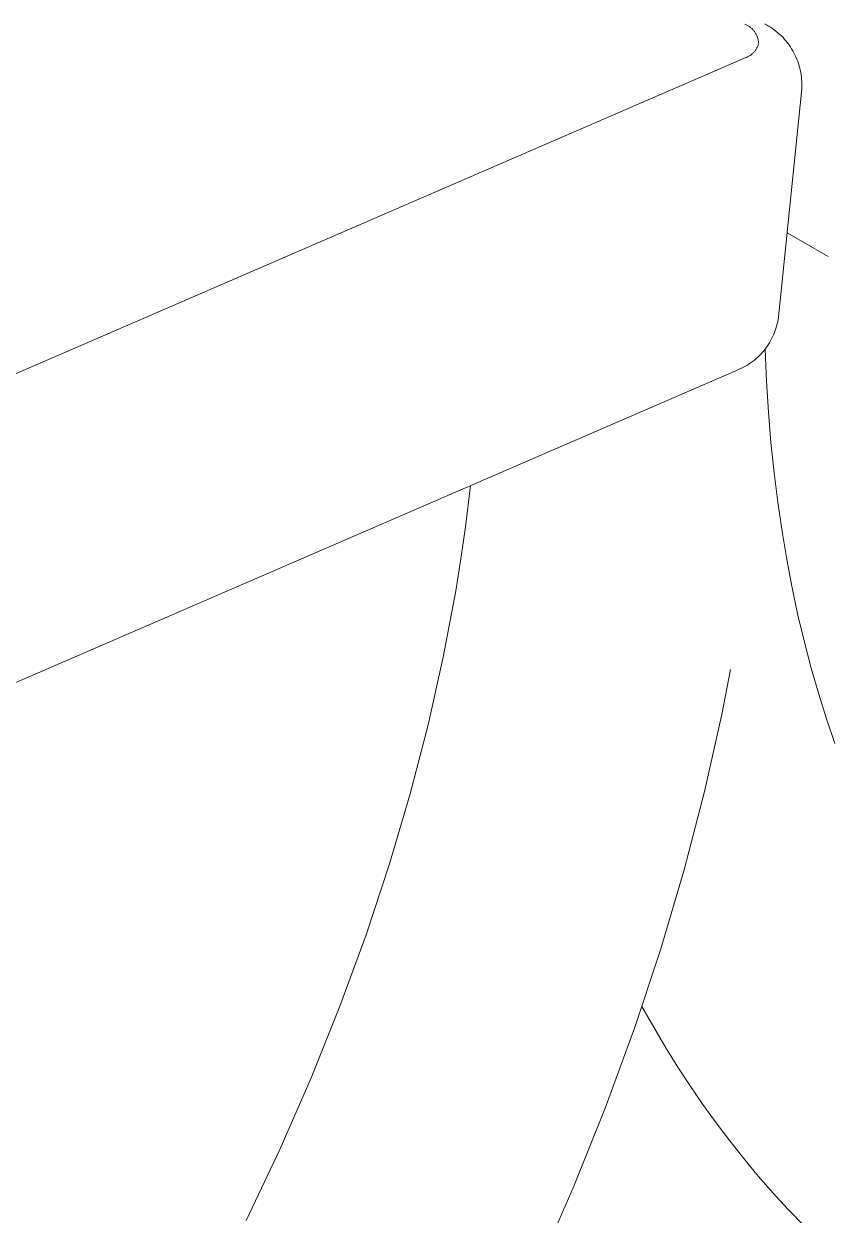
# Model space of a CAD drawing. Header units: inches. Extents: x -4 to 147, y -1 to 99.
# Drawn here: x 137.698 to 140.34, y 33.23 to 37.143 of the extents above; entities that cross this region are included whole.
import ezdxf

# ---------------------------------------------------------------- set-up
doc = ezdxf.new("R2010")
doc.units = ezdxf.units.IN
doc.layers.add('ZANO_R', color=7, linetype='Continuous', lineweight=0)

msp = doc.modelspace()

# ---------------------------------------------------------------- linework, layer by layer
at = {"layer": 'ZANO_R'}
for p, q in [((140.06819, 37.14153), (140.06587, 37.1425)), ((140.07047, 37.14048), (140.06819, 37.14153)), ((140.07271, 37.13935), (140.07047, 37.14048)), ((140.13003, 37.14331), (140.13682, 37.13975)), ((140.13682, 37.13975), (140.14349, 37.13596)), ((140.07491, 37.13814), (140.07271, 37.13935)), ((140.07706, 37.13686), (140.07491, 37.13814)), ((140.07917, 37.13551), (140.07706, 37.13686)), ((140.08124, 37.13408), (140.07917, 37.13551)), ((140.08325, 37.13258), (140.08124, 37.13408)), ((140.08521, 37.13102), (140.08325, 37.13258)), ((140.08711, 37.12938), (140.08521, 37.13102)), ((140.08896, 37.12768), (140.08711, 37.12938)), ((140.09075, 37.12592), (140.08896, 37.12768)), ((140.09247, 37.1241), (140.09075, 37.12592)), ((140.09413, 37.12222), (140.09247, 37.1241)), ((140.09573, 37.12028), (140.09413, 37.12222)), ((140.09725, 37.11829), (140.09573, 37.12028)), ((140.09871, 37.11625), (140.09725, 37.11829)), ((140.1001, 37.11416), (140.09871, 37.11625)), ((140.10141, 37.11202), (140.1001, 37.11416)), ((140.10265, 37.10984), (140.10141, 37.11202)), ((140.10381, 37.10762), (140.10265, 37.10984)), ((140.10489, 37.10536), (140.10381, 37.10762)), ((140.1059, 37.10306), (140.10489, 37.10536)), ((140.10683, 37.10073), (140.1059, 37.10306)), ((140.10767, 37.09836), (140.10683, 37.10073)), ((140.14349, 37.13596), (140.15003, 37.13194)), ((140.15003, 37.13194), (140.15642, 37.12771)), ((140.15642, 37.12771), (140.16266, 37.12325)), ((140.16266, 37.12325), (140.16875, 37.11858)), ((140.16875, 37.11858), (140.17467, 37.11371)), ((140.17467, 37.11371), (140.18043, 37.10863)), ((140.18043, 37.10863), (140.186, 37.10336)), ((140.186, 37.10336), (140.19139, 37.0979)), ((140.10468, 37.06199), (140.10353, 37.06005)), ((140.10577, 37.06397), (140.10468, 37.06199)), ((140.10679, 37.06598), (140.10577, 37.06397)), ((140.10774, 37.06803), (140.10679, 37.06598)), ((140.10843, 37.09597), (140.10767, 37.09836)), ((140.10862, 37.07012), (140.10774, 37.06803)), ((140.10911, 37.09356), (140.10843, 37.09597)), ((140.10943, 37.07223), (140.10862, 37.07012)), ((140.10971, 37.09112), (140.10911, 37.09356)), ((140.11017, 37.07436), (140.10943, 37.07223)), ((140.11022, 37.08866), (140.10971, 37.09112)), ((140.11083, 37.07652), (140.11017, 37.07436)), ((140.11064, 37.08619), (140.11022, 37.08866)), ((140.11098, 37.08371), (140.11064, 37.08619)), ((140.11142, 37.07871), (140.11083, 37.07652)), ((140.11124, 37.08121), (140.11098, 37.08371)), ((140.1114, 37.07871), (140.11124, 37.08121)), ((140.19139, 37.0979), (140.19659, 37.09226)), ((140.19659, 37.09226), (140.20159, 37.08645)), ((140.20159, 37.08645), (140.20639, 37.08046)), ((140.20639, 37.08046), (140.21098, 37.07432)), ((140.21098, 37.07432), (140.21535, 37.06802)), ((140.21535, 37.06802), (140.21951, 37.06157)), ((140.21951, 37.06157), (140.22345, 37.05498)), ((136.57341, 35.51894), (140.06673, 37.03171)), ((140.06888, 37.03241), (140.06673, 37.03171)), ((140.07101, 37.03318), (140.06888, 37.03241)), ((140.0731, 37.03402), (140.07101, 37.03318)), ((140.07517, 37.03494), (140.0731, 37.03402)), ((140.07721, 37.03592), (140.07517, 37.03494)), ((140.0792, 37.03697), (140.07721, 37.03592)), ((140.08117, 37.03809), (140.0792, 37.03697)), ((140.08309, 37.03928), (140.08117, 37.03809)), ((140.08497, 37.04053), (140.08309, 37.03928)), ((140.08681, 37.04185), (140.08497, 37.04053)), ((140.0886, 37.04323), (140.08681, 37.04185)), ((140.09034, 37.04467), (140.0886, 37.04323)), ((140.09203, 37.04617), (140.09034, 37.04467)), ((140.09367, 37.04772), (140.09203, 37.04617)), ((140.09526, 37.04933), (140.09367, 37.04772)), ((140.09678, 37.051), (140.09526, 37.04933)), ((140.09826, 37.05271), (140.09678, 37.051)), ((140.09967, 37.05448), (140.09826, 37.05271)), ((140.10102, 37.05629), (140.09967, 37.05448)), ((140.1023, 37.05815), (140.10102, 37.05629)), ((140.10353, 37.06005), (140.1023, 37.05815)), ((140.22345, 37.05498), (140.22715, 37.04827)), ((140.22715, 37.04827), (140.23062, 37.04143)), ((140.23062, 37.04143), (140.23386, 37.03447)), ((140.23386, 37.03447), (140.23685, 37.02741)), ((140.23685, 37.02741), (140.2396, 37.02025)), ((140.2396, 37.02025), (140.2421, 37.01299)), ((140.2421, 37.01299), (140.24435, 37.00566)), ((140.24435, 37.00566), (140.24634, 36.99825)), ((140.24634, 36.99825), (140.24809, 36.99078)), ((140.24809, 36.99078), (140.24957, 36.98326)), ((140.24957, 36.98326), (140.25079, 36.97569)), ((140.25079, 36.97569), (140.25176, 36.96808)), ((140.25176, 36.96808), (140.25246, 36.96044)), ((140.25246, 36.96044), (140.25289, 36.95278)), ((140.25289, 36.95278), (140.25307, 36.94511)), ((140.25307, 36.94511), (140.25298, 36.93744)), ((140.25262, 36.92978), (140.17622, 36.17977)), ((140.25298, 36.93744), (140.25262, 36.92978)), ((140.33958, 36.37875), (140.20444, 36.45677)), ((140.17378, 36.1649), (140.17216, 36.15753)), ((140.17513, 36.17231), (140.17378, 36.1649)), ((140.17623, 36.17977), (140.17513, 36.17231)), ((140.16319, 36.12878), (140.16033, 36.12181)), ((140.16581, 36.13585), (140.16319, 36.12878)), ((140.16818, 36.143), (140.16581, 36.13585)), ((140.1703, 36.15023), (140.16818, 36.143)), ((140.17216, 36.15753), (140.1703, 36.15023)), ((140.1425, 36.08866), (140.13826, 36.08243)), ((140.14652, 36.09503), (140.1425, 36.08866)), ((140.15032, 36.10154), (140.14652, 36.09503)), ((140.15389, 36.10818), (140.15032, 36.10154)), ((140.15723, 36.11494), (140.15389, 36.10818)), ((140.16033, 36.12181), (140.15723, 36.11494)), ((140.10851, 36.04849), (140.10289, 36.04346)), ((140.11395, 36.0537), (140.10851, 36.04849)), ((140.11921, 36.0591), (140.11395, 36.0537)), ((140.12427, 36.06468), (140.11921, 36.0591)), ((140.12914, 36.07044), (140.12427, 36.06468)), ((140.1338, 36.07636), (140.12914, 36.07044)), ((140.13213, 36.07415), (140.13686, 35.96964)), ((140.13826, 36.08243), (140.1338, 36.07636)), ((140.03851, 36.00501), (136.5452, 34.49224)), ((140.0455, 36.00783), (140.03851, 36.00502)), ((140.05239, 36.01088), (140.0455, 36.00783)), ((140.05918, 36.01416), (140.05239, 36.01088)), ((140.06584, 36.01768), (140.05918, 36.01416)), ((140.07238, 36.02144), (140.06584, 36.01768)), ((140.07878, 36.02541), (140.07238, 36.02144)), ((140.08504, 36.02961), (140.07878, 36.02541)), ((140.09115, 36.03402), (140.08504, 36.02961)), ((140.0971, 36.03864), (140.09115, 36.03402)), ((140.10289, 36.04346), (140.0971, 36.03864)), ((140.13686, 35.96964), (140.14345, 35.86747)), ((140.14345, 35.86747), (140.1518, 35.76797)), ((140.1518, 35.76797), (140.16213, 35.66866)), ((140.16213, 35.66866), (140.17415, 35.57226)), ((139.14864, 35.49141), (139.16511, 35.62679)), ((140.17415, 35.57226), (140.18817, 35.47613)), ((139.13352, 35.38574), (139.14864, 35.49141)), ((140.18817, 35.47613), (140.20377, 35.3831)), ((139.11652, 35.28036), (139.13352, 35.38574)), ((140.20377, 35.3831), (140.2214, 35.29044)), ((139.07561, 35.06325), (139.11652, 35.28036)), ((140.2214, 35.29044), (140.24048, 35.20103)), ((140.24048, 35.20103), (140.26162, 35.11209)), ((140.26162, 35.11209), (140.28407, 35.02655)), ((139.02574, 34.84086), (139.07561, 35.06325)), ((140.28407, 35.02655), (140.30858, 34.94157)), ((140.01876, 35.02224), (139.98987, 34.87463)), ((140.30858, 34.94157), (140.33426, 34.86009)), ((139.98987, 34.87463), (139.93307, 34.62131)), ((138.96683, 34.61404), (139.02574, 34.84086)), ((140.33426, 34.86009), (140.36198, 34.77928)), ((138.89884, 34.38365), (138.96683, 34.61404)), ((139.93307, 34.62131), (139.86637, 34.3645)), ((138.82183, 34.15063), (138.89884, 34.38365)), ((139.86637, 34.3645), (139.78979, 34.105)), ((138.73593, 33.91592), (138.82183, 34.15063)), ((139.78979, 34.105), (139.70343, 33.84368)), ((138.64138, 33.68058), (138.73593, 33.91592)), ((139.76647, 33.84693), (139.72806, 33.91542)), ((139.70343, 33.84368), (139.60746, 33.58144)), ((139.80642, 33.77934), (139.76647, 33.84693)), ((139.84553, 33.7164), (139.80642, 33.77934)), ((139.88606, 33.65435), (139.84553, 33.7164)), ((138.53847, 33.44555), (138.64138, 33.68058)), ((139.92798, 33.59324), (139.88606, 33.65435)), ((139.60746, 33.58144), (139.50214, 33.31928)), ((139.97127, 33.5331), (139.92798, 33.59324)), ((140.01611, 33.47377), (139.97127, 33.5331)), ((140.06238, 33.41554), (140.01611, 33.47377)), ((138.42758, 33.21194), (138.53847, 33.44555)), ((140.11006, 33.35844), (140.06238, 33.41554)), ((140.15908, 33.30253), (140.11006, 33.35844)), ((139.50214, 33.31928), (139.38777, 33.0581)), ((140.20976, 33.24758), (140.15908, 33.30253)), ((140.26184, 33.19392), (140.20976, 33.24758))]:
    msp.add_line(p, q, dxfattribs=at)

doc.saveas('drawing.dxf')
